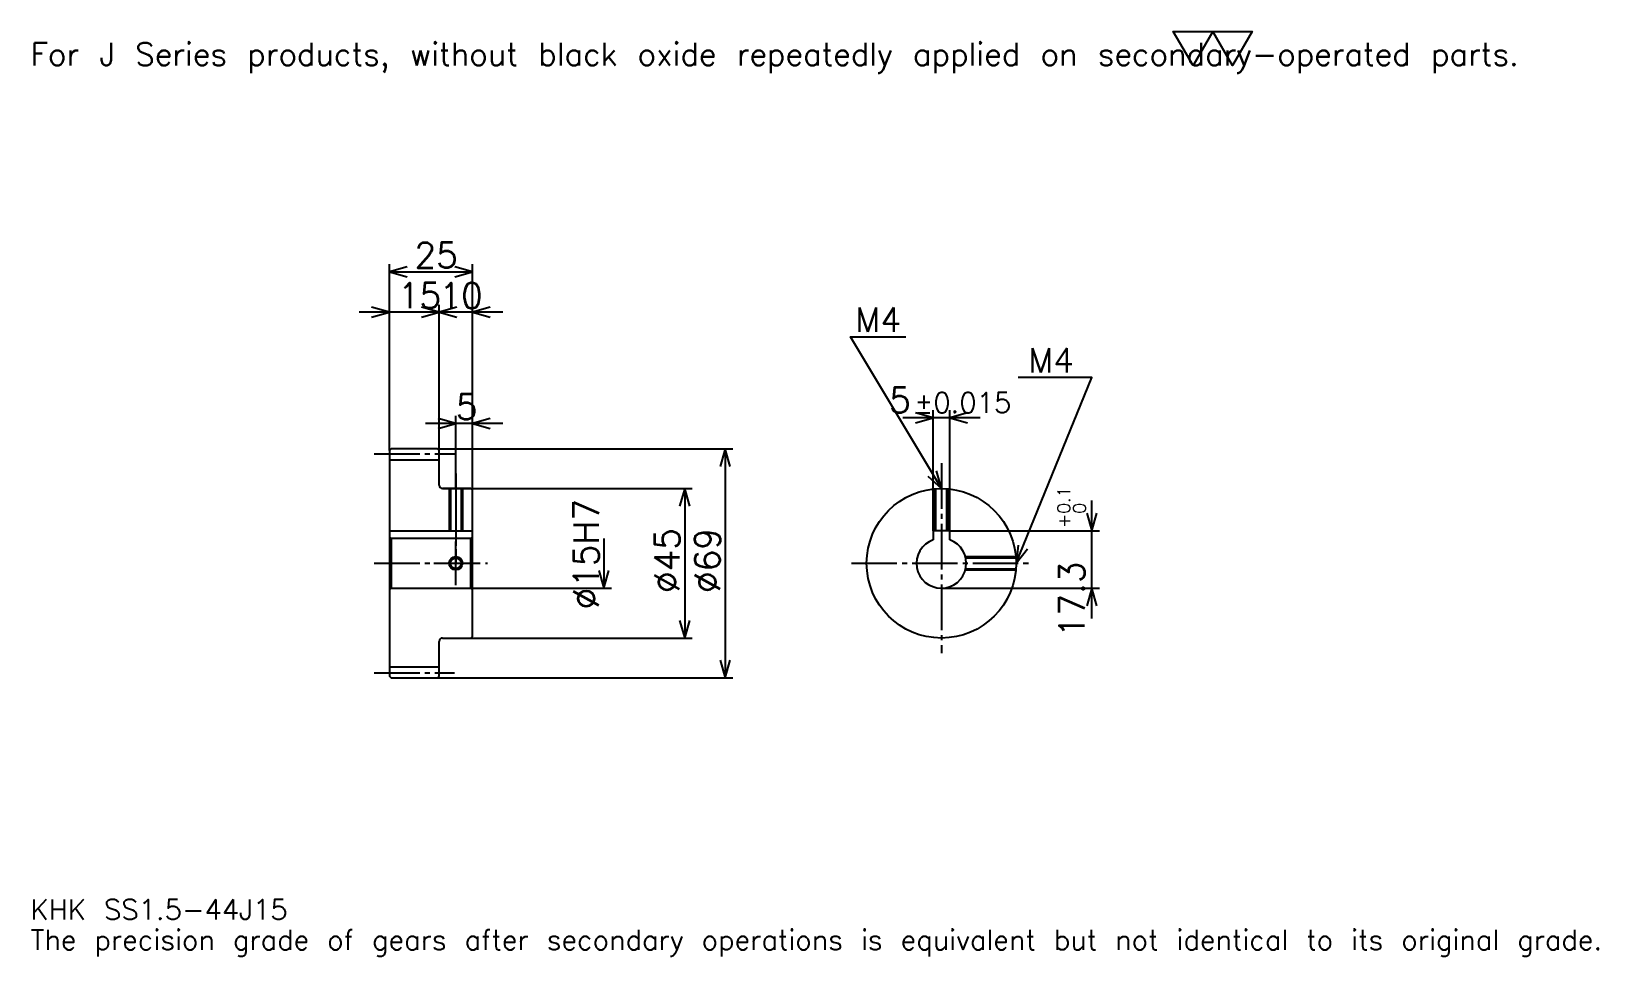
# Model space of a CAD drawing. Extents: x 15 to 487, y 6 to 284.
import ezdxf

# ---------------------------------------------------------------- set-up
doc = ezdxf.new("R2010")
doc.units = 0
doc.linetypes.add('DASHDOT', pattern=[18.260869, 13.695652, -1.521739, 1.521739, -1.521739])
doc.layers.get('0').update_dxf_attribs({"linetype": 'CONTINUOUS'})
doc.layers.add('DASHDOT', color=6, linetype='DASHDOT')
doc.styles.add('KANJI', font='TXT', dxfattribs={"bigfont": 'BIGFONT'})

msp = doc.modelspace()

# ---------------------------------------------------------------- linework, layer by layer
at = {"color": 5}
for p, q in [((123.260864, 158.521744), (123.260864, 214.065216)), ((148.260864, 158.521744), (148.260864, 214.065216)), ((123.260864, 211.782608), (148.260864, 211.782608)), ((147.391296, 199.608704), (114.130432, 199.608704)), ((157.391296, 199.608704), (129.130432, 199.608704)), ((138.260864, 158.521744), (138.260864, 201.891312)), ((286.956512, 133.821747), (286.956512, 170.108704)), ((291.956512, 133.821747), (291.956512, 170.108704)), ((157.391296, 166.130432), (134.130432, 166.130432)), ((143.260864, 158.521744), (143.260864, 168.413055)), ((301.086945, 167.826096), (277.82608, 167.826096)), ((123.260864, 158.021744), (123.260864, 158.521744)), ((137.760864, 158.521744), (148.260864, 158.521744)), ((138.260864, 158.021744), (138.260864, 158.521744)), ((143.260864, 146.521744), (143.260864, 158.521744)), ((143.260864, 146.521744), (143.260864, 158.521744)), ((148.260864, 158.521744), (226.630432, 158.521744)), ((148.260864, 146.021744), (148.260864, 158.521744)), ((224.347824, 158.521744), (224.347824, 89.521744)), ((139.260864, 146.521744), (148.260864, 146.521744)), ((148.260864, 146.521744), (214.456512, 146.521744)), ((212.173904, 146.521744), (212.173904, 101.521744)), ((334.782593, 107.391312), (334.782593, 142.952179)), ((291.956512, 133.821747), (337.065186, 133.821747)), ((187.82608, 131.521744), (187.82608, 116.521744)), ((148.260864, 116.521744), (190.108688, 116.521744)), ((289.456512, 116.521744), (337.065186, 116.521744)), ((139.260864, 101.521744), (148.260864, 101.521744)), ((148.260864, 101.521744), (214.456512, 101.521744)), ((137.760864, 89.521744), (148.260864, 89.521744)), ((148.260864, 89.521744), (226.630432, 89.521744))]:
    msp.add_line(p, q, dxfattribs=at)
at = {"color": 4}
for p, q in [((123.260864, 155.146744), (138.260864, 155.146744)), ((123.260864, 133.821747), (148.260864, 133.821747)), ((123.760864, 131.521744), (123.760864, 116.521744)), ((147.760864, 131.521744), (148.260864, 132.021744)), ((147.760864, 116.521744), (148.260864, 116.021744)), ((123.260864, 92.896744), (138.260864, 92.896744))]:
    msp.add_line(p, q, dxfattribs=at)
at = {"color": 7}
msp.add_lwpolyline([(365.217377, 273.913055), (359.282593, 284.200012), (383.021729, 284.200012), (377.086945, 273.913055), (371.152161, 284.200012), (365.217377, 273.913055)], dxfattribs=at)
at = {"color": 5}
for points in [[(128.586945, 213.304352), (123.260864, 211.782608), (128.586945, 210.260864)], [(142.934784, 210.260864), (148.260864, 211.782608), (142.934784, 213.304352)], [(117.934776, 198.086975), (123.260864, 199.608704), (117.934776, 201.130432)], [(132.934784, 198.086975), (138.260864, 199.608704), (132.934784, 201.130432)], [(143.586945, 201.130432), (138.260864, 199.608704), (143.586945, 198.086975)], [(153.586945, 201.130432), (148.260864, 199.608704), (153.586945, 198.086975)], [(289.456512, 146.521744), (262.065216, 192.17392), (278.804321, 192.17392)], [(311.956512, 124.021744), (334.782593, 180), (312.565247, 180)], [(137.934784, 164.608704), (143.260864, 166.130432), (137.934784, 167.652176)], [(153.586945, 167.652176), (148.260864, 166.130432), (153.586945, 164.608704)], [(281.630432, 166.304352), (286.956512, 167.826096), (281.630432, 169.347839)], [(297.282593, 169.347839), (291.956512, 167.826096), (297.282593, 166.304352)], [(225.869568, 153.195648), (224.347824, 158.521744), (222.82608, 153.195648)], [(285.411377, 150.305893), (289.456512, 146.521744), (288.021149, 151.87175)], [(213.695648, 141.195648), (212.173904, 146.521744), (210.652161, 141.195648)], [(333.260864, 139.147827), (334.782593, 133.821747), (336.304321, 139.147827)], [(312.558472, 129.528152), (311.956512, 124.021744), (315.376648, 128.378983)], [(186.304337, 121.847832), (187.82608, 116.521744), (189.347809, 121.847832)], [(336.304321, 111.195656), (334.782593, 116.521744), (333.260864, 111.195656)], [(210.652161, 106.847832), (212.173904, 101.521744), (213.695648, 106.847832)], [(222.82608, 94.847832), (224.347824, 89.521744), (225.869568, 94.847832)]]:
    msp.add_lwpolyline(points, dxfattribs=at)
at = {"color": 4}
for points in [[(138.260864, 147.521744), (138.260864, 158.021744), (137.760864, 158.521744), (123.760864, 158.521744), (123.260864, 158.021744), (123.260864, 116.021744)], [(139.260864, 101.521744), (147.760864, 101.521744), (148.260864, 102.021744), (148.260864, 146.021744), (147.760864, 146.521744), (139.260864, 146.521744)], [(141.260864, 146.521744), (141.260864, 133.821747)], [(141.640869, 146.521744), (141.640869, 133.821747)], [(144.880859, 146.521744), (144.880859, 133.821747)], [(145.260864, 146.521744), (145.260864, 133.821747)], [(287.456512, 133.821747), (287.456512, 146.432678)], [(287.836517, 133.821747), (287.836517, 146.463348)], [(291.076508, 133.821747), (291.076508, 146.463348)], [(291.456512, 133.821747), (291.456512, 146.432678)], [(291.956512, 131.092804), (291.956512, 133.821747), (286.956512, 133.821747), (286.956512, 131.092804)], [(123.260864, 116.021744), (123.760864, 116.521744), (147.760864, 116.521744), (147.760864, 131.521744), (123.760864, 131.521744), (123.260864, 132.021744)], [(296.684937, 126.021744), (311.867432, 126.021744)], [(296.77948, 125.641747), (311.898132, 125.641747)], [(296.684937, 122.021744), (311.867432, 122.021744)], [(296.77948, 122.401741), (311.898132, 122.401741)], [(123.260864, 116.021744), (123.260864, 90.021744), (123.760864, 89.521744), (137.760864, 89.521744), (138.260864, 90.021744), (138.260864, 100.521744)]]:
    msp.add_lwpolyline(points, dxfattribs=at)
for centre, radius in [((289.456512, 124.021744), 22.5), ((143.260864, 124.021744), 1.62)]:
    msp.add_circle(centre, radius, dxfattribs=at)
at = {"color": 7}
msp.add_circle((143.260864, 124.021744), 2, dxfattribs=at)
at = {"color": 4}
for centre, radius, start, end in [((139.260864, 147.521744), 1, 180, 270), ((289.456512, 124.021744), 7.5, 109.47122094, 70.52877906), ((139.260864, 100.521744), 1, 90, 180)]:
    msp.add_arc(centre, radius, start, end, dxfattribs=at)
at = {"layer": 'DASHDOT', "color": 7}
for p, q in [((118.695648, 157.021744), (142.82608, 157.021744)), ((289.456512, 154.130432), (289.456512, 96.956528)), ((143.260864, 146.521744), (143.260864, 124.021744)), ((118.695648, 124.021744), (152.82608, 124.021744)), ((262.391296, 124.021744), (316.521729, 124.021744)), ((118.695648, 91.021744), (142.82608, 91.021744))]:
    msp.add_line(p, q, dxfattribs=at)
for points in [[(143.260864, 151.08696), (143.260864, 129.256531)], [(143.260864, 117.456528), (143.260864, 130.58696)], [(136.695648, 124.021744), (149.82608, 124.021744)]]:
    msp.add_lwpolyline(points, dxfattribs=at)

# ---------------------------------------------------------------- texts
at = {"color": 7, "style": 'KANJI'}
for s, height, p in [('For J Series products, without black oxide repeatedly applied on secondary-operated parts.', 6.847826, (15.217391, 273.913055)), ('25', 7.608696, (130.815216, 213)), ('15', 7.608696, (125.815208, 200.826096)), ('10', 7.608696, (138.315216, 200.826096)), ('M4', 7.304348, (263.586945, 193.695648)), ('M4', 7.304348, (315.608704, 181.521744)), ('5', 7.608696, (143.28804, 167.347839)), ('5', 7.608696, (273.750671, 169.347839)), ('%%p0.015', 6.086957, (281.282349, 169.347839)), ('KHK SS1.5-44J15', 6.086957, (15.217391, 16.73913)), ('The precision grade of gears after secondary operations is equivalent but not identical to its original grade.', 6.086957, (15.217391, 7.608696))]:
    msp.add_text(s, height=height, dxfattribs=at).set_placement(p)
for s, height, p in [('%%c15H7', 7.608696, (186.304337, 110.135872)), ('0.1', 3.804348, (328.239136, 138.940948)), ('0', 3.804348, (332.956512, 138.940948)), ('+', 3.804348, (328.239136, 134.680069)), ('%%c45', 7.608696, (210.652161, 115.081528)), ('%%c69', 7.608696, (222.82608, 115.081528)), ('17.3', 7.608696, (332.5, 101.746628))]:
    msp.add_text(s, height=height, rotation=90, dxfattribs=at).set_placement(p)

doc.saveas('drawing.dxf')
